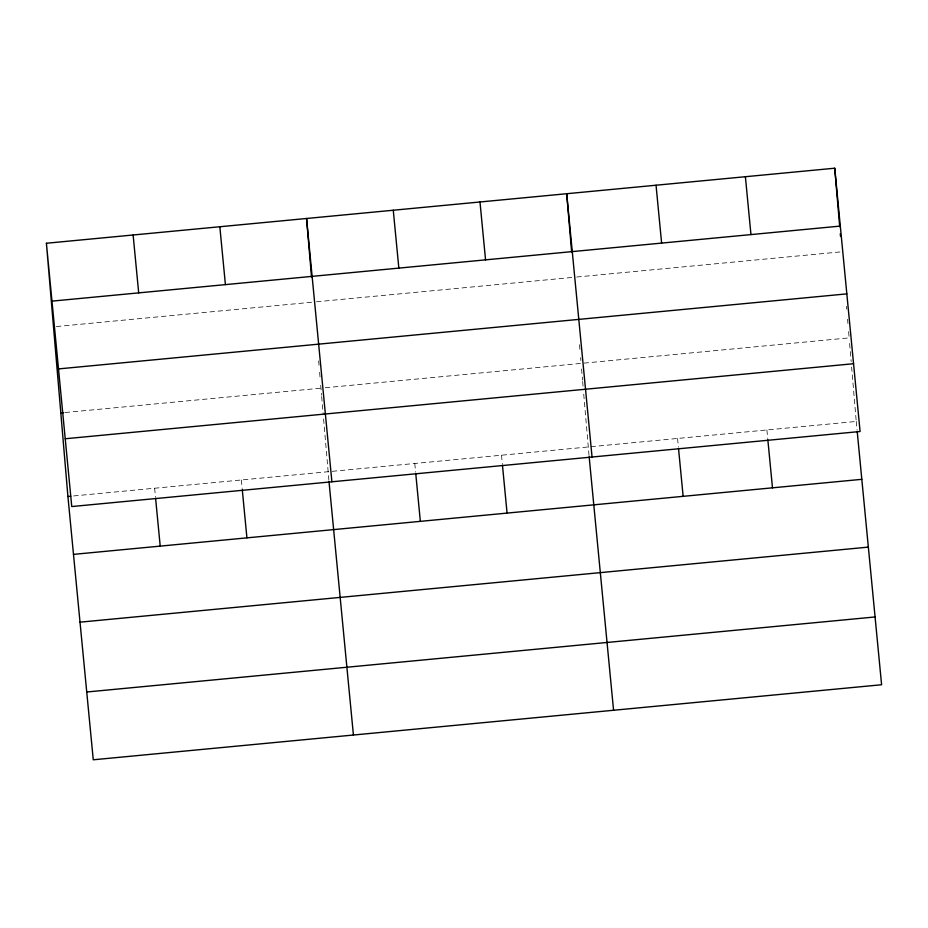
<?xml version="1.0" encoding="UTF-8"?>
<svg xmlns="http://www.w3.org/2000/svg" width="928" height="928" viewBox="0 0 928 928"><rect width="100%" height="100%" fill="white"/><g stroke="black" fill="none" stroke-linecap="round" stroke-linejoin="round"><path stroke-width="0.7" stroke-dasharray="4.64 3.48" d="M56.341 326.552L313.652 302.052M316.494 301.786L572.379 277.426M576.682 277.02L840.385 251.917M65.076 412.519L320.96 388.159M325.229 387.753L581.114 363.393L580.626 357.651M584.002 363.115L849.143 337.873L848.54 330.704M73.602 495.946L856.242 421.451L851.637 367.128M856.242 421.451L857.066 429.919M766.899 429.954L767.723 438.422M677.556 438.457L678.38 446.925M589.025 455.439L583.596 392.648M501.503 455.219L502.315 463.687M414.781 463.478L415.593 471.946M328.883 480.194L323.327 416.011M241.35 479.985L242.162 488.453M154.628 488.244L155.452 496.712M846.464 306.31L846.707 309.175M847.566 319.22L847.925 323.524M849.619 343.453L851.162 361.56M579.524 344.74L580.012 350.482M581.589 368.961L582.529 380.109M582.656 381.501L583.364 389.853M318.652 360.899L319.012 365.203M319.626 372.372L320.114 378.114M320.717 385.294L321.552 395.119M321.68 396.511L323.211 414.619"/><path stroke-width="1.39" d="M46.4 243.252L834.736 168.212L860.082 431.508L71.758 506.549L46.4 243.252L67.918 496.492L93.264 759.788L881.6 684.748L857.194 431.334M51.968 301.136L840.304 226.084M58.499 368.915L846.835 293.874M60.819 412.925L63.661 412.658M65.227 438.758L853.563 363.718M67.918 496.492L70.76 496.225M73.486 554.376L861.822 479.324M80.017 622.166L868.353 547.114M86.745 691.998L875.069 616.958M745.393 176.714L750.961 234.587M767.85 439.837L772.479 487.838M656.038 185.217L661.618 243.101M678.507 448.34L683.136 496.341M592.052 457.017L566.695 193.72L571.671 252.219M589.164 456.843L613.57 710.268M479.985 201.979L485.553 259.852M502.454 465.102L507.071 513.103M393.263 210.238L398.843 268.111M415.732 473.35L420.349 521.35M331.899 481.783L306.553 218.486L311.518 276.985M329.011 481.609L353.417 735.022M219.832 226.745L225.411 284.618M242.301 489.868L246.918 537.857M133.122 234.993L138.69 292.877M155.579 498.116L160.208 546.116M834.736 168.212L839.701 226.71M840.292 233.67L840.524 236.454"/></g></svg>
